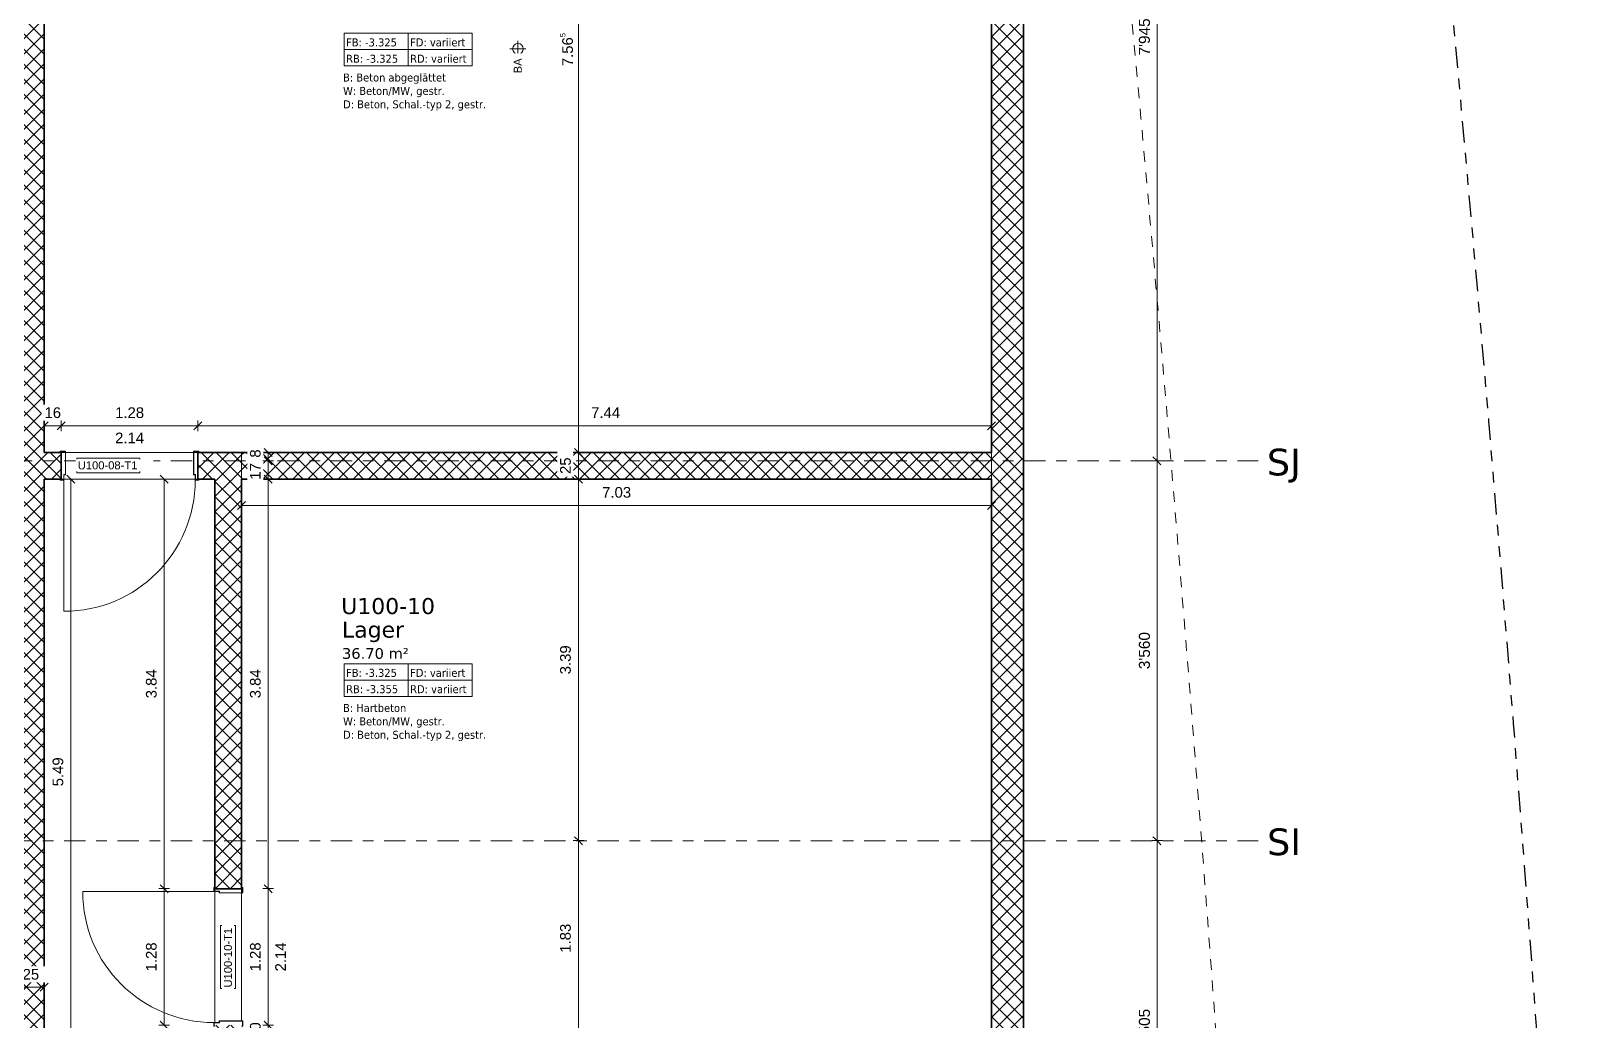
# Model space of a CAD drawing. Header units: metres. Extents: x -35.6 to 33, y -4 to 38.1.
# Drawn here: x 16.45 to 30.94, y 18.21 to 27.49 of the extents above; entities that cross this region are included whole.
import ezdxf

# ---------------------------------------------------------------- set-up
doc = ezdxf.new("R2010")
doc.units = ezdxf.units.M
for name, pattern in [('_Grundgrenze_', [0.45, 0.2, -0.05, 0.05, -0.05, 0.05, -0.05]), ('_Rasterlinie_', [0.375, 0.2, -0.05, 0.075, -0.05]), ('_Strichliert - Fein_', [0.15, 0.1, -0.05])]:
    doc.linetypes.add(name, pattern=pattern)
for name, color, linetype, lineweight in [('A-____-____-DIMS', 7, 'Continuous', 5), ('A-____-____-DIMS-50', 7, 'Continuous', 5), ('A-____-NOTE-TEXT', 7, 'Continuous', 9), ('A-AREA-____-IDEN', 7, 'Continuous', 5), ('A-DOOR-____-IDEN', 7, 'Continuous', 5), ('A-DOOR-____-OTLN', 7, 'Continuous', 9), ('A-DOOR-FRAM-MCUT', 7, 'Continuous', 9), ('A-DOOR-OPNG-OTLN', 7, 'Continuous', 9), ('A-FLOR-____-OTLN', 7, 'Continuous', 9), ('A-WALL-____-MCUT', 7, 'Continuous', 35), ('A-WALL-____-PATT', 7, 'Continuous', 35), ('S-GRID-____-OTLN', 7, 'Continuous', 5)]:
    doc.layers.add(name, color=color, linetype=linetype, lineweight=lineweight)
for name, color, linetype, lineweight, true_color in [('A-DETL-____-OTLN', 5, 'Continuous', 9, 0x0000ff), ('C-PROP-LINE-OTLN', 7, '_Grundgrenze_', 25, 0x800000), ('S-GRID-____-IDEN', 7, 'Continuous', 9, 0x5555aa)]:
    doc.layers.add(name, color=color, linetype=linetype, lineweight=lineweight, true_color=true_color)
doc.styles.add('Arial', font='arial.ttf', dxfattribs={"height": 0.1})
doc.styles.add('Arial_1', font='arial.ttf', dxfattribs={"height": 0.075})
doc.styles.add('Arial_B', font='arial.ttf', dxfattribs={"height": 0.103175})
doc.styles.add('Verdana_2', font='verdana.ttf', dxfattribs={"height": 0.1})
doc.styles.add('Verdana_3', font='verdana.ttf', dxfattribs={"width": 0.9, "height": 0.075})
doc.styles.add('Verdana_4', font='verdana.ttf', dxfattribs={"height": 0.15})
doc.styles.add('Verdana_B', font='verdana.ttf', dxfattribs={"height": 0.25})
doc.dimstyles.new('Arial_2_00mm_fein', dxfattribs={"dimscale": 0.3048, "dimtxt": 0.102026, "dimasz": 0.246063, "dimexe": 0.164042, "dimexo": 0.0625, "dimgap": 0.123031, "dimtad": 1, "dimdec": 1, "dimlfac": 100, "dimrnd": 0.5, "dimdsep": 46, "dimtxsty": 'Arial', "dimblk1": 'OBLIQUE', "dimblk2": 'OBLIQUE', "dimsah": 1, "dimcen": 0.09, "dimazin": 0, "dimtfac": 1, "dimtdec": 4, "dimtix": 1, "dimtmove": 0, "dimatfit": 3, "dimfxl": 0.164042, "dimfxlon": 1, "dimtvp": 1, "dimtfill": 1, "dimtolj": 1, "dimtzin": 0, "dimarcsym": 2})
doc.dimstyles.new('Arial_2_00mm_fein_1', dxfattribs={"dimscale": 0.3048, "dimtxt": 0.102026, "dimasz": 0.246063, "dimexe": 0.164042, "dimexo": 0.0625, "dimgap": 0.123031, "dimtad": 1, "dimdec": 1, "dimlfac": 100, "dimrnd": 0.5, "dimdsep": 46, "dimtxsty": 'Arial', "dimblk1": 'OBLIQUE', "dimblk2": 'OBLIQUE', "dimsah": 1, "dimcen": 0.09, "dimazin": 0, "dimtfac": 1, "dimtdec": 4, "dimtix": 1, "dimtmove": 2, "dimatfit": 3, "dimfxl": 0.164042, "dimfxlon": 1, "dimtvp": 1, "dimtfill": 1, "dimtolj": 1, "dimtzin": 0, "dimarcsym": 2})
doc.dimstyles.new('Arial_2_00mm_fein_2', dxfattribs={"dimscale": 0.3048, "dimtxt": 0.102026, "dimasz": 0.246063, "dimexe": 0.164042, "dimexo": 0.0625, "dimgap": 0.123031, "dimtad": 1, "dimrnd": 0.005, "dimzin": 0, "dimdsep": 46, "dimtxsty": 'Arial', "dimblk1": 'OBLIQUE', "dimblk2": 'OBLIQUE', "dimsah": 1, "dimcen": 0.09, "dimazin": 0, "dimtfac": 1, "dimtdec": 4, "dimtix": 1, "dimtmove": 0, "dimatfit": 3, "dimfxl": 0.164042, "dimfxlon": 1, "dimtvp": 1, "dimtfill": 1, "dimtolj": 1, "dimtzin": 0, "dimarcsym": 2})
doc.dimstyles.new('Arial_2_00mm_fein_3', dxfattribs={"dimscale": 0.3048, "dimtxt": 0.102026, "dimasz": 0.246063, "dimexe": 0.164042, "dimexo": 0.0625, "dimgap": 0.123031, "dimtad": 1, "dimrnd": 0.005, "dimzin": 0, "dimdsep": 46, "dimtxsty": 'Arial', "dimblk1": 'OBLIQUE', "dimblk2": 'OBLIQUE', "dimsah": 1, "dimcen": 0.09, "dimazin": 0, "dimtfac": 1, "dimtdec": 4, "dimtix": 1, "dimtmove": 2, "dimatfit": 3, "dimfxl": 0.164042, "dimfxlon": 1, "dimtvp": 1, "dimtfill": 1, "dimtolj": 1, "dimtzin": 0, "dimarcsym": 2})
doc.dimstyles.new('SUB_Rohbau', dxfattribs={"dimscale": 0.3048, "dimtxt": 0.102026, "dimasz": 0.246063, "dimexe": 0.164042, "dimexo": 0.0625, "dimgap": 0.123031, "dimtad": 1, "dimdec": 0, "dimlfac": 1000, "dimzin": 0, "dimdsep": 46, "dimtxsty": 'Arial_B', "dimblk1": 'OBLIQUE', "dimblk2": 'OBLIQUE', "dimsah": 1, "dimcen": 0.09, "dimazin": 0, "dimtfac": 1, "dimtdec": 4, "dimtix": 1, "dimtmove": 0, "dimatfit": 3, "dimfxl": 0.164042, "dimfxlon": 1, "dimtvp": 1, "dimtfill": 1, "dimtolj": 1, "dimtzin": 0, "dimarcsym": 2})
doc.dimstyles.new('SUB_Rohbau_fein', dxfattribs={"dimscale": 0.3048, "dimtxt": 0.102026, "dimasz": 0.246063, "dimexe": 0.164042, "dimexo": 0.0625, "dimgap": 0.123031, "dimtad": 1, "dimdec": 1, "dimlfac": 100, "dimrnd": 0.5, "dimdsep": 46, "dimtxsty": 'Arial', "dimblk1": 'OBLIQUE', "dimblk2": 'OBLIQUE', "dimsah": 1, "dimcen": 0.09, "dimazin": 0, "dimtfac": 1, "dimtdec": 4, "dimtix": 1, "dimtmove": 0, "dimatfit": 3, "dimfxl": 0.164042, "dimfxlon": 1, "dimtvp": 1, "dimtfill": 1, "dimtolj": 1, "dimtzin": 0, "dimarcsym": 2})
doc.dimstyles.new('SUB_Rohbau_fein_1', dxfattribs={"dimscale": 0.3048, "dimtxt": 0.102026, "dimasz": 0.246063, "dimexe": 0.164042, "dimexo": 0.0625, "dimgap": 0.123031, "dimtad": 1, "dimrnd": 0.005, "dimzin": 0, "dimdsep": 46, "dimtxsty": 'Arial', "dimblk1": 'OBLIQUE', "dimblk2": 'OBLIQUE', "dimsah": 1, "dimcen": 0.09, "dimazin": 0, "dimtfac": 1, "dimtdec": 4, "dimtix": 1, "dimtmove": 0, "dimatfit": 3, "dimfxl": 0.164042, "dimfxlon": 1, "dimtvp": 1, "dimtfill": 1, "dimtolj": 1, "dimtzin": 0, "dimarcsym": 2})
pattern_1 = [(45, (0, 0), (-0.07071068, 0.07071068), []), (135, (0, 0), (-0.07071068, -0.07071068), [])]

# ---------------------------------------------------------------- blocks, each defined once
blk = doc.blocks.new('TU DF 1 - Stahlzarge - stumpf einschlagend - ML - 1280 x 2140 - EI30-31636227--01_UG_OK_FFB_AF_ro')
at = {"layer": 'A-DOOR-FRAM-MCUT'}
for p, q in [((-0.615, 0.135), (-0.65, 0.135)), ((-0.65, 0.135), (-0.65, 0.125)), ((-0.65, 0.125), (-0.648, 0.125)), ((-0.648, 0.125), (-0.648, 0.133)), ((-0.648, 0.133), (-0.617, 0.133)), ((-0.617, 0.133), (-0.617, 0.083)), ((-0.617, 0.083), (-0.602, 0.083)), ((-0.615, 0.085), (-0.615, 0.135)), ((-0.6, 0.085), (-0.615, 0.085)), ((-0.602, 0.083), (-0.602, -0.133)), ((-0.6, -0.135), (-0.6, 0.085)), ((0.615, 0.085), (0.6, 0.085)), ((0.6, 0.085), (0.6, -0.135)), ((0.602, -0.133), (0.602, 0.083)), ((0.602, 0.083), (0.617, 0.083)), ((0.65, 0.135), (0.615, 0.135)), ((0.615, 0.135), (0.615, 0.085)), ((0.617, 0.083), (0.617, 0.133)), ((0.617, 0.133), (0.648, 0.133)), ((0.648, 0.133), (0.648, 0.125)), ((0.648, 0.125), (0.65, 0.125)), ((0.65, 0.125), (0.65, 0.135)), ((-0.648, -0.125), (-0.65, -0.125)), ((-0.65, -0.125), (-0.65, -0.135)), ((-0.65, -0.135), (-0.6, -0.135)), ((-0.648, -0.133), (-0.648, -0.125)), ((-0.602, -0.133), (-0.648, -0.133)), ((0.6, -0.135), (0.65, -0.135)), ((0.648, -0.133), (0.602, -0.133)), ((0.65, -0.125), (0.648, -0.125)), ((0.648, -0.125), (0.648, -0.133)), ((0.65, -0.135), (0.65, -0.125))]:
    blk.add_line(p, q, dxfattribs=at)
at = {"layer": 'A-DOOR-OPNG-OTLN'}
blk.add_line((0.615, 0.135), (0.615, 1.365), dxfattribs=at)
blk.add_arc((0.615, 0.135), 1.23, 90, 180, dxfattribs=at)
blk = doc.blocks.new('Family - ___-13919876--01_UG_OK_FFB_AF_ro')
at = {"layer": 'C-PROP-LINE-OTLN'}
blk.add_arc((-457.616, -17.422), 489.47, 3.50279, 6.16601, dxfattribs=at)
blk = doc.blocks.new('Beschriftung_Räume-SUB - OK_varriert-31033571--01_UG_OK_FFB_AF_ro')
at = {"layer": 'A-AREA-____-IDEN'}
for p, q in [((0, -0.01263), (0.024, -0.01263)), ((0, -0.01875), (0, -0.01263)), ((0.012, -0.01263), (0.012, -0.01875)), ((0.024, -0.01263), (0.024, -0.01875)), ((0, -0.01569), (0.024, -0.01569)), ((0.024, -0.01875), (0, -0.01875))]:
    blk.add_line(p, q, dxfattribs=at)
blk = doc.blocks.new('DIMBLOCK20--01_UG_OK_FFB_AF_ro')
at = {"layer": 'A-____-____-DIMS-50'}
for p, q in [((21.579, 19.897), (21.529, 19.897)), ((21.579, 19.897), (21.542, 19.934)), ((21.579, 18.067), (21.579, 19.897)), ((21.579, 19.897), (21.617, 19.859)), ((21.579, 19.897), (21.629, 19.897)), ((21.579, 18.067), (21.529, 18.067)), ((21.579, 18.067), (21.542, 18.104)), ((21.579, 18.067), (21.617, 18.029)), ((21.579, 18.067), (21.629, 18.067))]:
    blk.add_line(p, q, dxfattribs=at)
at = {"layer": 'A-____-____-DIMS-50', "color": 0, "insert": (21.407, 18.846), "char_height": 0.1, "width": 0.32565, "attachment_point": 1, "rotation": 90, "line_spacing_factor": 0.941778, "style": 'Arial', "bg_fill": 3, "box_fill_scale": 1.25, "bg_fill_color": 256, "bg_fill_true_color": 13158600, "bg_fill_transparency": 0}
blk.add_mtext('1.83', dxfattribs=at)
blk = doc.blocks.new('_Oblique')
at = {"color": 0, "linetype": 'ByBlock', "lineweight": -2}
blk.add_line((-0.5, -0.5), (0.5, 0.5), dxfattribs=at)
blk = doc.blocks.new('DIMBLOCK21--01_UG_OK_FFB_AF_ro')
at = {"layer": 'A-____-____-DIMS-50'}
for p, q in [((21.579, 23.287), (21.529, 23.287)), ((21.579, 23.287), (21.542, 23.324)), ((21.579, 19.897), (21.579, 23.287)), ((21.579, 23.287), (21.617, 23.249)), ((21.579, 23.287), (21.629, 23.287)), ((21.579, 19.897), (21.529, 19.897)), ((21.579, 19.897), (21.542, 19.934)), ((21.579, 19.897), (21.617, 19.859)), ((21.579, 19.897), (21.629, 19.897))]:
    blk.add_line(p, q, dxfattribs=at)
at = {"layer": 'A-____-____-DIMS-50', "color": 0, "insert": (21.407, 21.456), "char_height": 0.1, "width": 0.32565, "attachment_point": 1, "rotation": 90, "line_spacing_factor": 0.941778, "style": 'Arial', "bg_fill": 3, "box_fill_scale": 1.25, "bg_fill_color": 256, "bg_fill_true_color": 13158600, "bg_fill_transparency": 0}
blk.add_mtext('3.39', dxfattribs=at)
blk = doc.blocks.new('DIMBLOCK22--01_UG_OK_FFB_AF_ro')
at = {"layer": 'A-____-____-DIMS-50'}
for p, q in [((21.579, 23.537), (21.529, 23.537)), ((21.579, 23.537), (21.542, 23.574)), ((21.579, 23.287), (21.579, 23.537)), ((21.579, 23.537), (21.617, 23.499)), ((21.579, 23.537), (21.629, 23.537)), ((21.579, 23.287), (21.529, 23.287)), ((21.579, 23.287), (21.542, 23.324)), ((21.579, 23.287), (21.617, 23.249)), ((21.579, 23.287), (21.629, 23.287))]:
    blk.add_line(p, q, dxfattribs=at)
at = {"layer": 'A-____-____-DIMS-50', "color": 0, "insert": (21.407, 23.334), "char_height": 0.1, "width": 0.18609, "attachment_point": 1, "rotation": 90, "line_spacing_factor": 0.941778, "style": 'Arial', "bg_fill": 3, "box_fill_scale": 1.25, "bg_fill_color": 256, "bg_fill_true_color": 13158600, "bg_fill_transparency": 0}
blk.add_mtext('25', dxfattribs=at)
blk = doc.blocks.new('DIMBLOCK23--01_UG_OK_FFB_AF_ro')
at = {"layer": 'A-____-____-DIMS-50'}
for p, q in [((21.579, 31.102), (21.529, 31.102)), ((21.579, 31.102), (21.542, 31.139)), ((21.579, 23.537), (21.579, 31.102)), ((21.579, 31.102), (21.617, 31.064)), ((21.579, 31.102), (21.629, 31.102)), ((21.579, 23.537), (21.529, 23.537)), ((21.579, 23.537), (21.542, 23.574)), ((21.579, 23.537), (21.617, 23.499)), ((21.579, 23.537), (21.629, 23.537))]:
    blk.add_line(p, q, dxfattribs=at)
at = {"layer": 'A-____-____-DIMS-50', "color": 0, "insert": (21.407, 27.157), "char_height": 0.1, "width": 0.38809, "attachment_point": 1, "rotation": 90, "line_spacing_factor": 0.941778, "style": 'Arial', "bg_fill": 3, "box_fill_scale": 1.25, "bg_fill_color": 256, "bg_fill_true_color": 13158600, "bg_fill_transparency": 0}
blk.add_mtext('7.56\\A2\\H0.5x;\\S5^  ;\\H2x;', dxfattribs=at)
blk = doc.blocks.new('DIMBLOCK32--01_UG_OK_FFB_AF_ro')
at = {"layer": 'A-____-____-DIMS-50'}
for p, q in [((27.002, 19.897), (26.952, 19.897)), ((27.002, 19.897), (26.964, 19.934)), ((27.002, 16.392), (27.002, 19.897)), ((27.002, 19.897), (27.039, 19.859)), ((27.002, 19.897), (27.052, 19.897)), ((27.002, 16.392), (26.952, 16.392)), ((27.002, 16.392), (26.964, 16.429)), ((27.002, 16.392), (27.039, 16.354)), ((27.002, 16.392), (27.052, 16.392))]:
    blk.add_line(p, q, dxfattribs=at)
at = {"layer": 'A-____-____-DIMS-50', "color": 0, "insert": (26.832, 17.972), "char_height": 0.1032, "width": 0.41393, "attachment_point": 1, "rotation": 90, "line_spacing_factor": 0.941778, "style": 'Arial_B', "bg_fill": 3, "box_fill_scale": 1.25, "bg_fill_color": 256, "bg_fill_true_color": 13158600, "bg_fill_transparency": 0}
blk.add_mtext("3'505", dxfattribs=at)
blk = doc.blocks.new('DIMBLOCK33--01_UG_OK_FFB_AF_ro')
at = {"layer": 'A-____-____-DIMS-50'}
for p, q in [((27.002, 23.457), (26.964, 23.494)), ((27.002, 23.457), (26.952, 23.457)), ((27.002, 19.897), (27.002, 23.457)), ((27.002, 23.457), (27.039, 23.419)), ((27.002, 23.457), (27.052, 23.457)), ((27.002, 19.897), (26.952, 19.897)), ((27.002, 19.897), (26.964, 19.934)), ((27.002, 19.897), (27.039, 19.859)), ((27.002, 19.897), (27.052, 19.897))]:
    blk.add_line(p, q, dxfattribs=at)
at = {"layer": 'A-____-____-DIMS-50', "color": 0, "insert": (26.832, 21.504), "char_height": 0.1032, "width": 0.41393, "attachment_point": 1, "rotation": 90, "line_spacing_factor": 0.941778, "style": 'Arial_B', "bg_fill": 3, "box_fill_scale": 1.25, "bg_fill_color": 256, "bg_fill_true_color": 13158600, "bg_fill_transparency": 0}
blk.add_mtext("3'560", dxfattribs=at)
blk = doc.blocks.new('DIMBLOCK34--01_UG_OK_FFB_AF_ro')
at = {"layer": 'A-____-____-DIMS-50'}
for p, q in [((27.002, 31.402), (26.952, 31.402)), ((27.002, 31.402), (26.964, 31.439)), ((27.002, 23.457), (27.002, 31.402)), ((27.002, 31.402), (27.039, 31.364)), ((27.002, 31.402), (27.052, 31.402)), ((27.002, 23.457), (26.964, 23.494)), ((27.002, 23.457), (26.952, 23.457)), ((27.002, 23.457), (27.039, 23.419)), ((27.002, 23.457), (27.052, 23.457))]:
    blk.add_line(p, q, dxfattribs=at)
at = {"layer": 'A-____-____-DIMS-50', "color": 0, "insert": (26.832, 27.257), "char_height": 0.1032, "width": 0.41393, "attachment_point": 1, "rotation": 90, "line_spacing_factor": 0.941778, "style": 'Arial_B', "bg_fill": 3, "box_fill_scale": 1.25, "bg_fill_color": 256, "bg_fill_true_color": 13158600, "bg_fill_transparency": 0}
blk.add_mtext("7'945", dxfattribs=at)
blk = doc.blocks.new('DIMBLOCK227--01_UG_OK_FFB_AF_ro')
at = {"layer": 'A-____-____-DIMS-50'}
for p, q in [((16.322, 18.522), (16.322, 18.572)), ((16.322, 18.522), (16.359, 18.56)), ((16.572, 18.522), (16.572, 18.572)), ((16.572, 18.522), (16.609, 18.56)), ((16.322, 18.522), (16.284, 18.485)), ((16.322, 18.522), (16.572, 18.522)), ((16.322, 18.522), (16.322, 18.472)), ((16.572, 18.522), (16.534, 18.485)), ((16.572, 18.522), (16.572, 18.472))]:
    blk.add_line(p, q, dxfattribs=at)
at = {"layer": 'A-____-____-DIMS-50', "color": 0, "insert": (16.369, 18.694), "char_height": 0.1, "width": 0.18609, "attachment_point": 1, "line_spacing_factor": 0.941778, "style": 'Arial', "bg_fill": 3, "box_fill_scale": 1.25, "bg_fill_color": 256, "bg_fill_true_color": 13158600, "bg_fill_transparency": 0}
blk.add_mtext('25', dxfattribs=at)
blk = doc.blocks.new('DIMBLOCK303--01_UG_OK_FFB_AF_ro')
at = {"layer": 'A-____-____-DIMS-50'}
for p, q in [((16.572, 23.787), (16.534, 23.749)), ((16.572, 23.787), (16.572, 23.837)), ((16.572, 23.787), (16.609, 23.824)), ((16.572, 23.787), (16.732, 23.787)), ((16.572, 23.787), (16.572, 23.737)), ((16.732, 23.787), (16.694, 23.749)), ((16.732, 23.787), (16.732, 23.837)), ((16.732, 23.787), (16.769, 23.824)), ((16.732, 23.787), (16.732, 23.737))]:
    blk.add_line(p, q, dxfattribs=at)
at = {"layer": 'A-____-____-DIMS-50', "color": 0, "insert": (16.574, 23.959), "char_height": 0.1, "width": 0.18609, "attachment_point": 1, "line_spacing_factor": 0.941778, "style": 'Arial', "bg_fill": 3, "box_fill_scale": 1.25, "bg_fill_color": 256, "bg_fill_true_color": 13158600, "bg_fill_transparency": 0}
blk.add_mtext('16', dxfattribs=at)
blk = doc.blocks.new('DIMBLOCK304--01_UG_OK_FFB_AF_ro')
at = {"layer": 'A-____-____-DIMS-50'}
for p, q in [((16.732, 23.787), (16.694, 23.749)), ((16.732, 23.787), (16.732, 23.837)), ((16.732, 23.787), (16.769, 23.824)), ((16.732, 23.787), (18.012, 23.787)), ((16.732, 23.787), (16.732, 23.737)), ((18.012, 23.787), (17.974, 23.749)), ((18.012, 23.787), (18.012, 23.837)), ((18.012, 23.787), (18.049, 23.824)), ((18.012, 23.787), (18.012, 23.737))]:
    blk.add_line(p, q, dxfattribs=at)
at = {"layer": 'A-____-____-DIMS-50', "color": 0, "char_height": 0.1, "width": 0.32565, "attachment_point": 1, "line_spacing_factor": 0.941778, "style": 'Arial', "bg_fill": 3, "box_fill_scale": 1.25, "bg_fill_color": 256, "bg_fill_true_color": 13158600, "bg_fill_transparency": 0}
for s, insert in [('1.28', (17.236, 23.959)), ('2.14', (17.236, 23.722))]:
    blk.add_mtext(s, dxfattribs=dict(at, insert=insert))
blk = doc.blocks.new('DIMBLOCK305--01_UG_OK_FFB_AF_ro')
at = {"layer": 'A-____-____-DIMS-50'}
for p, q in [((18.012, 23.787), (17.974, 23.749)), ((18.012, 23.787), (18.012, 23.837)), ((18.012, 23.787), (18.049, 23.824)), ((18.012, 23.787), (25.452, 23.787)), ((18.012, 23.787), (18.012, 23.737)), ((25.452, 23.787), (25.414, 23.749)), ((25.452, 23.787), (25.452, 23.837)), ((25.452, 23.787), (25.489, 23.824)), ((25.452, 23.787), (25.452, 23.737))]:
    blk.add_line(p, q, dxfattribs=at)
at = {"layer": 'A-____-____-DIMS-50', "color": 0, "insert": (21.698, 23.959), "char_height": 0.1, "width": 0.32565, "attachment_point": 1, "line_spacing_factor": 0.941778, "style": 'Arial', "bg_fill": 3, "box_fill_scale": 1.25, "bg_fill_color": 256, "bg_fill_true_color": 13158600, "bg_fill_transparency": 0}
blk.add_mtext('7.44', dxfattribs=at)
blk = doc.blocks.new('DIMBLOCK322--01_UG_OK_FFB_AF_ro')
at = {"layer": 'A-____-____-DIMS-50'}
for p, q in [((18.672, 18.167), (18.622, 18.167)), ((18.672, 18.167), (18.634, 18.204)), ((18.672, 18.067), (18.672, 18.167)), ((18.672, 18.167), (18.709, 18.129)), ((18.672, 18.167), (18.722, 18.167)), ((18.672, 18.067), (18.622, 18.067)), ((18.672, 18.067), (18.634, 18.104)), ((18.672, 18.067), (18.709, 18.029)), ((18.672, 18.067), (18.722, 18.067))]:
    blk.add_line(p, q, dxfattribs=at)
at = {"layer": 'A-____-____-DIMS-50', "color": 0, "insert": (18.5, 18.039), "char_height": 0.1, "width": 0.18609, "attachment_point": 1, "rotation": 90, "line_spacing_factor": 0.941778, "style": 'Arial', "bg_fill": 3, "box_fill_scale": 1.25, "bg_fill_color": 256, "bg_fill_true_color": 13158600, "bg_fill_transparency": 0}
blk.add_mtext('10', dxfattribs=at)
blk = doc.blocks.new('DIMBLOCK323--01_UG_OK_FFB_AF_ro')
at = {"layer": 'A-____-____-DIMS-50'}
for p, q in [((18.672, 19.447), (18.622, 19.447)), ((18.672, 19.447), (18.634, 19.484)), ((18.672, 18.167), (18.672, 19.447)), ((18.672, 19.447), (18.709, 19.409)), ((18.672, 19.447), (18.722, 19.447)), ((18.672, 18.167), (18.622, 18.167)), ((18.672, 18.167), (18.634, 18.204)), ((18.672, 18.167), (18.709, 18.129)), ((18.672, 18.167), (18.722, 18.167))]:
    blk.add_line(p, q, dxfattribs=at)
at = {"layer": 'A-____-____-DIMS-50', "color": 0, "char_height": 0.1, "width": 0.32565, "attachment_point": 1, "rotation": 90, "line_spacing_factor": 0.941778, "style": 'Arial', "bg_fill": 3, "box_fill_scale": 1.25, "bg_fill_color": 256, "bg_fill_true_color": 13158600, "bg_fill_transparency": 0}
for s, insert in [('1.28', (18.5, 18.671)), ('2.14', (18.737, 18.671))]:
    blk.add_mtext(s, dxfattribs=dict(at, insert=insert))
blk = doc.blocks.new('DIMBLOCK324--01_UG_OK_FFB_AF_ro')
at = {"layer": 'A-____-____-DIMS-50'}
for p, q in [((18.672, 23.287), (18.622, 23.287)), ((18.672, 23.287), (18.634, 23.324)), ((18.672, 19.447), (18.672, 23.287)), ((18.672, 23.287), (18.709, 23.249)), ((18.672, 23.287), (18.722, 23.287)), ((18.672, 19.447), (18.622, 19.447)), ((18.672, 19.447), (18.634, 19.484)), ((18.672, 19.447), (18.709, 19.409)), ((18.672, 19.447), (18.722, 19.447))]:
    blk.add_line(p, q, dxfattribs=at)
at = {"layer": 'A-____-____-DIMS-50', "color": 0, "insert": (18.5, 21.231), "char_height": 0.1, "width": 0.32565, "attachment_point": 1, "rotation": 90, "line_spacing_factor": 0.941778, "style": 'Arial', "bg_fill": 3, "box_fill_scale": 1.25, "bg_fill_color": 256, "bg_fill_true_color": 13158600, "bg_fill_transparency": 0}
blk.add_mtext('3.84', dxfattribs=at)
blk = doc.blocks.new('DIMBLOCK325--01_UG_OK_FFB_AF_ro')
at = {"layer": 'A-____-____-DIMS-50'}
for p, q in [((18.672, 23.457), (18.634, 23.494)), ((18.672, 23.457), (18.622, 23.457)), ((18.672, 23.287), (18.672, 23.457)), ((18.672, 23.457), (18.709, 23.419)), ((18.672, 23.457), (18.722, 23.457)), ((18.672, 23.287), (18.622, 23.287)), ((18.672, 23.287), (18.634, 23.324)), ((18.672, 23.287), (18.709, 23.249)), ((18.672, 23.287), (18.722, 23.287))]:
    blk.add_line(p, q, dxfattribs=at)
at = {"layer": 'A-____-____-DIMS-50', "color": 0, "insert": (18.5, 23.281), "char_height": 0.1, "width": 0.18609, "attachment_point": 1, "rotation": 90, "line_spacing_factor": 0.941778, "style": 'Arial', "bg_fill": 3, "box_fill_scale": 1.25, "bg_fill_color": 256, "bg_fill_true_color": 13158600, "bg_fill_transparency": 0}
blk.add_mtext('17', dxfattribs=at)
blk = doc.blocks.new('DIMBLOCK326--01_UG_OK_FFB_AF_ro')
at = {"layer": 'A-____-____-DIMS-50'}
for p, q in [((18.672, 23.537), (18.622, 23.537)), ((18.672, 23.537), (18.634, 23.574)), ((18.672, 23.457), (18.634, 23.494)), ((18.672, 23.457), (18.672, 23.537)), ((18.672, 23.537), (18.709, 23.499)), ((18.672, 23.537), (18.722, 23.537)), ((18.672, 23.457), (18.622, 23.457)), ((18.672, 23.457), (18.709, 23.419)), ((18.672, 23.457), (18.722, 23.457))]:
    blk.add_line(p, q, dxfattribs=at)
at = {"layer": 'A-____-____-DIMS-50', "color": 0, "insert": (18.5, 23.487), "char_height": 0.1, "width": 0.09304, "attachment_point": 1, "rotation": 90, "line_spacing_factor": 0.941778, "style": 'Arial', "bg_fill": 3, "box_fill_scale": 1.25, "bg_fill_color": 256, "bg_fill_true_color": 13158600, "bg_fill_transparency": 0}
blk.add_mtext('8', dxfattribs=at)
blk = doc.blocks.new('DIMBLOCK330--01_UG_OK_FFB_AF_ro')
at = {"layer": 'A-____-____-DIMS-50'}
for p, q in [((18.422, 23.04), (18.422, 23.09)), ((18.422, 23.04), (18.459, 23.077)), ((25.452, 23.04), (25.452, 23.09)), ((25.452, 23.04), (25.489, 23.077)), ((18.422, 23.04), (18.384, 23.002)), ((18.422, 23.04), (25.452, 23.04)), ((18.422, 23.04), (18.422, 22.99)), ((25.452, 23.04), (25.414, 23.002)), ((25.452, 23.04), (25.452, 22.99))]:
    blk.add_line(p, q, dxfattribs=at)
at = {"layer": 'A-____-____-DIMS-50', "color": 0, "insert": (21.801, 23.212), "char_height": 0.1, "width": 0.32565, "attachment_point": 1, "line_spacing_factor": 0.941778, "style": 'Arial', "bg_fill": 3, "box_fill_scale": 1.25, "bg_fill_color": 256, "bg_fill_true_color": 13158600, "bg_fill_transparency": 0}
blk.add_mtext('7.03', dxfattribs=at)
blk = doc.blocks.new('DIMBLOCK338--01_UG_OK_FFB_AF_ro')
at = {"layer": 'A-____-____-DIMS-50'}
for p, q in [((17.697, 19.447), (17.647, 19.447)), ((17.697, 19.447), (17.659, 19.484)), ((17.697, 18.167), (17.697, 19.447)), ((17.697, 19.447), (17.734, 19.409)), ((17.697, 19.447), (17.747, 19.447)), ((17.697, 18.167), (17.647, 18.167)), ((17.697, 18.167), (17.659, 18.204)), ((17.697, 18.167), (17.734, 18.129)), ((17.697, 18.167), (17.747, 18.167))]:
    blk.add_line(p, q, dxfattribs=at)
at = {"layer": 'A-____-____-DIMS-50', "color": 0, "insert": (17.525, 18.671), "char_height": 0.1, "width": 0.32565, "attachment_point": 1, "rotation": 90, "line_spacing_factor": 0.941778, "style": 'Arial', "bg_fill": 3, "box_fill_scale": 1.25, "bg_fill_color": 256, "bg_fill_true_color": 13158600, "bg_fill_transparency": 0}
blk.add_mtext('1.28', dxfattribs=at)
blk = doc.blocks.new('DIMBLOCK339--01_UG_OK_FFB_AF_ro')
at = {"layer": 'A-____-____-DIMS-50'}
for p, q in [((17.697, 23.287), (17.647, 23.287)), ((17.697, 23.287), (17.659, 23.324)), ((17.697, 19.447), (17.697, 23.287)), ((17.697, 23.287), (17.734, 23.249)), ((17.697, 23.287), (17.747, 23.287)), ((17.697, 19.447), (17.647, 19.447)), ((17.697, 19.447), (17.659, 19.484)), ((17.697, 19.447), (17.734, 19.409)), ((17.697, 19.447), (17.747, 19.447))]:
    blk.add_line(p, q, dxfattribs=at)
at = {"layer": 'A-____-____-DIMS-50', "color": 0, "insert": (17.525, 21.231), "char_height": 0.1, "width": 0.32565, "attachment_point": 1, "rotation": 90, "line_spacing_factor": 0.941778, "style": 'Arial', "bg_fill": 3, "box_fill_scale": 1.25, "bg_fill_color": 256, "bg_fill_true_color": 13158600, "bg_fill_transparency": 0}
blk.add_mtext('3.84', dxfattribs=at)
blk = doc.blocks.new('DIMBLOCK346--01_UG_OK_FFB_AF_ro')
at = {"layer": 'A-____-____-DIMS-50'}
for p, q in [((16.822, 23.287), (16.772, 23.287)), ((16.822, 23.287), (16.784, 23.324)), ((16.822, 17.797), (16.822, 23.287)), ((16.822, 23.287), (16.859, 23.249)), ((16.822, 23.287), (16.872, 23.287)), ((16.822, 17.797), (16.784, 17.834)), ((16.822, 17.797), (16.772, 17.797)), ((16.822, 17.797), (16.859, 17.759)), ((16.822, 17.797), (16.872, 17.797))]:
    blk.add_line(p, q, dxfattribs=at)
at = {"layer": 'A-____-____-DIMS-50', "color": 0, "insert": (16.65, 20.406), "char_height": 0.1, "width": 0.32565, "attachment_point": 1, "rotation": 90, "line_spacing_factor": 0.941778, "style": 'Arial', "bg_fill": 3, "box_fill_scale": 1.25, "bg_fill_color": 256, "bg_fill_true_color": 13158600, "bg_fill_transparency": 0}
blk.add_mtext('5.49', dxfattribs=at)

msp = doc.modelspace()

# ---------------------------------------------------------------- hatches: boundary and pattern name
at = {"layer": 'A-WALL-____-PATT', "lineweight": 9}
h = msp.add_hatch(dxfattribs=at)
h.set_pattern_fill('FP_1', color=256, style=0, pattern_type=2)
h.set_pattern_definition(pattern_1)
h.paths.add_polyline_path([(16.572, 23.1608), (16.572, 31.1016), (16.322, 31.1016), (16.322, 23.1608)])
h = msp.add_hatch(dxfattribs=at)
h.set_pattern_fill('FP_1', color=256, style=0, pattern_type=2)
h.set_pattern_definition(pattern_1)
h.paths.add_polyline_path([(25.752, 1.2166), (25.752, 31.1016), (25.452, 31.1016), (25.452, 1.2166)])
h = msp.add_hatch(dxfattribs=at)
h.set_pattern_fill('FP_1', color=256, style=0, pattern_type=2)
h.set_pattern_definition(pattern_1)
h.paths.add_polyline_path([(18.2819, 23.2866), (18.422, 23.2866), (18.422, 23.5366), (18.012, 23.5366), (18.012, 23.2866), (18.172, 23.2866)])
h.paths.add_polyline_path([(16.572, 23.2866), (16.732, 23.2866), (16.732, 23.5366), (16.572, 23.5366)])
h = msp.add_hatch(dxfattribs=at)
h.set_pattern_fill('FP_1', color=256, style=0, pattern_type=2)
h.set_pattern_definition(pattern_1)
h.paths.add_polyline_path([(18.422, 23.2866), (25.452, 23.2866), (25.452, 23.5366), (18.422, 23.5366)])
h = msp.add_hatch(dxfattribs=at)
h.set_pattern_fill('FP_1', color=256, style=0, pattern_type=2)
h.set_pattern_definition(pattern_1)
h.paths.add_polyline_path([(18.2388, 11.2166), (18.422, 11.2166), (18.422, 16.4366), (18.172, 16.4366), (18.172, 11.2166)])
h.paths.add_polyline_path([(18.2819, 17.7166), (18.422, 17.7166), (18.422, 18.1666), (18.172, 18.1666), (18.172, 17.7166)])
h.paths.add_polyline_path([(18.2819, 19.4466), (18.422, 19.4466), (18.422, 23.2866), (18.172, 23.2866), (18.172, 19.4466)])
h = msp.add_hatch(dxfattribs=at)
h.set_pattern_fill('FP_1', color=256, style=0, pattern_type=2)
h.set_pattern_definition(pattern_1)
h.paths.add_polyline_path([(16.572, 19.7466), (16.572, 23.1608), (16.322, 23.1608), (16.322, 19.7466)])
h = msp.add_hatch(dxfattribs=at)
h.set_pattern_fill('FP_1', color=256, style=0, pattern_type=2)
h.set_pattern_definition(pattern_1)
h.paths.add_polyline_path([(16.4346, 7.0516), (16.572, 7.0516), (16.572, 10.8141), (16.322, 10.8141), (16.322, 7.0516)])
h.paths.add_polyline_path([(16.322, 11.8641), (16.572, 11.8641), (16.572, 16.7466), (16.322, 16.7466), (16.322, 11.9141)])
h.paths.add_polyline_path([(16.572, 17.7966), (16.572, 19.7466), (16.322, 19.7466), (16.322, 17.7966)])

# ---------------------------------------------------------------- linework, layer by layer
at = {"layer": 'A-____-NOTE-TEXT', "lineweight": 5}
for p, q in [((21.012, 27.3941), (21.012, 27.2441)), ((20.937, 27.3191), (21.087, 27.3191))]:
    msp.add_line(p, q, dxfattribs=at)
msp.add_circle((21.012, 27.3191), 0.05, dxfattribs=at)
at = {"layer": 'A-DETL-____-OTLN', "color": 133, "linetype": '_Strichliert - Fein_', "true_color": 0x4cc3d9}
msp.add_arc((-457.616, -17.4222), 486.4697, 3.502846, 5.765304, dxfattribs=at)
at = {"layer": 'A-DOOR-____-IDEN', "flags": 128}
for points in [[(16.8759, 23.4834), (17.4679, 23.4834), (17.4679, 23.3444), (16.8759, 23.3444)], [(18.2252, 18.5105), (18.2252, 19.1025), (18.3642, 19.1025), (18.3642, 18.5105)]]:
    msp.add_lwpolyline(points, close=True, dxfattribs=at)
at = {"layer": 'A-FLOR-____-OTLN'}
for p, q in [((16.732, 23.5366), (16.77, 23.5366)), ((16.7719, 23.5366), (17.9721, 23.5366)), ((17.974, 23.5366), (18.012, 23.5366)), ((16.755, 23.2866), (16.732, 23.2866)), ((17.987, 23.2866), (16.757, 23.2866)), ((18.012, 23.2866), (17.989, 23.2866)), ((18.172, 19.4236), (18.172, 19.4466)), ((18.172, 18.1916), (18.172, 19.4216)), ((18.422, 19.4466), (18.422, 19.4086)), ((18.422, 19.4066), (18.422, 18.2065))]:
    msp.add_line(p, q, dxfattribs=at)
at = {"layer": 'A-WALL-____-MCUT'}
for p, q in [((25.752, -2.3534), (25.752, 31.4016)), ((16.572, 23.5366), (16.572, 31.1016)), ((25.452, 31.1016), (25.452, 23.5366)), ((16.732, 23.5366), (16.572, 23.5366)), ((16.732, 23.2866), (16.732, 23.5366)), ((18.012, 23.5366), (18.012, 23.2866)), ((25.452, 23.5366), (18.012, 23.5366)), ((16.572, 23.2866), (16.732, 23.2866)), ((16.572, 17.7966), (16.572, 23.2866)), ((18.012, 23.2866), (18.172, 23.2866)), ((18.172, 23.2866), (18.172, 19.4466)), ((18.422, 23.2866), (25.452, 23.2866)), ((18.422, 19.4466), (18.422, 23.2866)), ((25.452, 23.2866), (25.452, 18.0666)), ((18.172, 19.4466), (18.422, 19.4466))]:
    msp.add_line(p, q, dxfattribs=at)
at = {"layer": 'A-WALL-____-MCUT', "lineweight": 9}
for p, q in [((18.422, 23.2866), (18.422, 23.5366)), ((25.452, 23.2866), (25.452, 23.5366))]:
    msp.add_line(p, q, dxfattribs=at)
at = {"layer": 'S-GRID-____-OTLN', "color": 8, "linetype": '_Rasterlinie_', "true_color": 0x808080}
for p, q in [((-33.7426, 23.4566), (27.9515, 23.4566)), ((-33.7426, 19.8966), (27.9515, 19.8966))]:
    msp.add_line(p, q, dxfattribs=at)

# ---------------------------------------------------------------- block references
at = {"layer": 'A-AREA-____-IDEN', "xscale": 49.99999999999998, "yscale": 49.99999999999998, "zscale": 49.99999999999998}
for p in [(19.3821, 28.0969), (19.3821, 22.1869)]:
    msp.add_blockref('Beschriftung_Räume-SUB - OK_varriert-31033571--01_UG_OK_FFB_AF_ro', p, dxfattribs=at)
at = {"layer": 'A-DOOR-____-OTLN'}
for p, rotation in [((17.372, 23.4116), 180), ((18.297, 18.8066), 89.99999999999991)]:
    msp.add_blockref('TU DF 1 - Stahlzarge - stumpf einschlagend - ML - 1280 x 2140 - EI30-31636227--01_UG_OK_FFB_AF_ro', p, dxfattribs=dict(at, rotation=rotation))
at = {"layer": 'C-PROP-LINE-OTLN'}
msp.add_blockref('Family - ___-13919876--01_UG_OK_FFB_AF_ro', (0, 0), dxfattribs=at)

# ---------------------------------------------------------------- texts
at = {"layer": 'A-AREA-____-IDEN', "attachment_point": 1}
for s, insert, char_height, width, style in [('FB: -3.325', (19.4016, 27.4175), 0.075, 0.624114, 'Verdana_3'), ('FD: variiert', (20.0016, 27.4175), 0.075, 0.667405, 'Verdana_3'), ('RB: -3.325', (19.4016, 27.2644), 0.075, 0.638544, 'Verdana_3'), ('RD: variiert', (20.0016, 27.2644), 0.075, 0.681835, 'Verdana_3'), ('W: Beton/MW, gestr.', (19.3728, 26.9625), 0.075, 1.237405, 'Verdana_3'), ('B: Beton abgeglättet', (19.3728, 27.0882), 0.075, 1.212151, 'Verdana_3'), ('D: Beton, Schal.-typ 2, gestr.', (19.3728, 26.8368), 0.075, 1.73886, 'Verdana_3'), ('U100-10', (19.3553, 22.1712), 0.15, 1.074261, 'Verdana_4'), ('Lager', (19.3624, 21.95), 0.15, 0.685443, 'Verdana_4'), ('36.70 m²', (19.3629, 21.7015), 0.1, 0.817721, 'Verdana_2'), ('FB: -3.325', (19.4016, 21.5075), 0.075, 0.624114, 'Verdana_3'), ('FD: variiert', (20.0016, 21.5075), 0.075, 0.667405, 'Verdana_3'), ('RB: -3.355', (19.4016, 21.3544), 0.075, 0.638544, 'Verdana_3'), ('RD: variiert', (20.0016, 21.3544), 0.075, 0.681835, 'Verdana_3'), ('B: Hartbeton', (19.3728, 21.1782), 0.075, 0.753987, 'Verdana_3'), ('W: Beton/MW, gestr.', (19.3728, 21.0525), 0.075, 1.237405, 'Verdana_3'), ('D: Beton, Schal.-typ 2, gestr.', (19.3728, 20.9268), 0.075, 1.73886, 'Verdana_3')]:
    msp.add_mtext(s, dxfattribs=dict(at, insert=insert, char_height=char_height, width=width, style=style))
at = {"layer": 'S-GRID-____-IDEN', "color": 8, "lineweight": 5, "true_color": 0x808080, "char_height": 0.25, "attachment_point": 1, "style": 'Verdana_B'}
for s, insert, width in [('SJ', (28.0315, 23.5711), 0.529114), ('SI', (28.0333, 20.0111), 0.525105)]:
    msp.add_mtext(s, dxfattribs=dict(at, insert=insert, width=width))

# ---------------------------------------------------------------- next in the draw order: texts
at = {"layer": 'A-____-NOTE-TEXT', "lineweight": 5, "insert": (20.9723, 27.0903), "char_height": 0.075, "width": 0.168354, "attachment_point": 1, "rotation": 90, "style": 'Arial_1', "bg_fill": 3, "box_fill_scale": 1.25, "bg_fill_color": 256, "bg_fill_true_color": 13158600, "bg_fill_transparency": 0}
msp.add_mtext('BA', dxfattribs=at)
at = {"layer": 'A-DOOR-____-IDEN', "insert": (16.8859, 23.4525), "char_height": 0.075, "width": 0.689451, "attachment_point": 1, "style": 'Arial_1', "bg_fill": 3, "box_fill_scale": 1.25, "bg_fill_color": 256, "bg_fill_true_color": 13158600, "bg_fill_transparency": 0}
msp.add_mtext('U100-08-T1', dxfattribs=at)
at = {"layer": 'A-DOOR-____-IDEN', "insert": (18.2561, 18.5205), "char_height": 0.075, "width": 0.689451, "attachment_point": 1, "rotation": 90, "style": 'Arial_1', "bg_fill": 3, "box_fill_scale": 1.25, "bg_fill_color": 256, "bg_fill_true_color": 13158600, "bg_fill_transparency": 0}
msp.add_mtext('U100-10-T1', dxfattribs=at)

# ---------------------------------------------------------------- next in the draw order: dimensions: what is measured, and where the dimension line sits
at = {"layer": 'A-____-____-DIMS'}
for base, p1, p2, dimstyle, override, picture, middle in [((16.732, 23.7866), (16.572, 23.8366), (16.732, 23.7366), 'Arial_2_00mm_fein', {"dimpost": '<>', "dimfxl": 0.18868}, 'DIMBLOCK303--01_UG_OK_FFB_AF_ro', (16.652, 23.8751)), ((16.572, 18.5221), (16.322, 18.5721), (16.572, 18.5721), 'SUB_Rohbau_fein', {"dimpost": '<>', "dimfxl": 0.25}, 'DIMBLOCK227--01_UG_OK_FFB_AF_ro', (16.447, 18.6107))]:
    dim = msp.add_linear_dim(base=base, p1=p1, p2=p2, dimstyle=dimstyle, override=override, dxfattribs=at)
    dim.commit()
    dim.dimension.update_dxf_attribs({"geometry": picture, "text_midpoint": middle})
for base, p1, p2, dimstyle, override, picture, middle in [((21.5792, 19.8966), (21.5292, 18.0666), (21.5292, 19.8966), 'SUB_Rohbau_fein_1', {"dimpost": '<>', "dimfxl": 1.830004}, 'DIMBLOCK20--01_UG_OK_FFB_AF_ro', (21.4906, 18.9816)), ((27.002, 19.8966), (26.952, 16.3916), (26.952, 19.8966), 'SUB_Rohbau', {"dimpost": '<>', "dimfxl": 3.505}, 'DIMBLOCK32--01_UG_OK_FFB_AF_ro', (26.9118, 18.1441)), ((17.697, 19.4466), (17.647, 18.1666), (17.647, 19.4466), 'SUB_Rohbau_fein_1', {"dimpost": '<>', "dimfxl": 1.28}, 'DIMBLOCK338--01_UG_OK_FFB_AF_ro', (17.6084, 18.8066)), ((18.672, 18.1666), (18.622, 18.0666), (18.622, 18.1666), 'Arial_2_00mm_fein', {"dimpost": '<>', "dimfxl": 0.1}, 'DIMBLOCK322--01_UG_OK_FFB_AF_ro', (18.5834, 18.1166))]:
    dim = msp.add_linear_dim(base=base, p1=p1, p2=p2, angle=90, dimstyle=dimstyle, override=override, dxfattribs=at)
    dim.commit()
    dim.dimension.update_dxf_attribs({"geometry": picture, "text_midpoint": middle})

# ---------------------------------------------------------------- next in the draw order: dimensions: what is measured, and where the dimension line sits
dim = msp.add_linear_dim(base=(18.012, 23.7866), p1=(16.732, 23.7366), p2=(18.012, 23.7366), text='<>\\X2.14', dimstyle='Arial_2_00mm_fein_2', override={"dimpost": '<>', "dimfxl": 1.28}, dxfattribs=at)
dim.commit()
dim.dimension.update_dxf_attribs({"geometry": 'DIMBLOCK304--01_UG_OK_FFB_AF_ro', "text_midpoint": (17.372, 23.7866)})
for base, p1, p2, dimstyle, override, picture, middle in [((27.002, 23.4566), (26.952, 19.8966), (26.952, 23.4566), 'SUB_Rohbau', {"dimpost": '<>', "dimfxl": 3.56}, 'DIMBLOCK33--01_UG_OK_FFB_AF_ro', (26.9118, 21.6766)), ((16.822, 23.2866), (16.772, 17.7966), (16.772, 23.2866), 'SUB_Rohbau_fein_1', {"dimpost": '<>', "dimfxl": 5.49}, 'DIMBLOCK346--01_UG_OK_FFB_AF_ro', (16.7334, 20.5416)), ((17.697, 23.2866), (17.647, 19.4466), (17.647, 23.2866), 'SUB_Rohbau_fein_1', {"dimpost": '<>', "dimfxl": 3.84}, 'DIMBLOCK339--01_UG_OK_FFB_AF_ro', (17.6084, 21.3666)), ((21.5792, 23.2866), (21.5292, 19.8966), (21.5292, 23.2866), 'SUB_Rohbau_fein_1', {"dimpost": '<>', "dimfxl": 3.389996}, 'DIMBLOCK21--01_UG_OK_FFB_AF_ro', (21.4906, 21.5916))]:
    dim = msp.add_linear_dim(base=base, p1=p1, p2=p2, angle=90, dimstyle=dimstyle, override=override, dxfattribs=at)
    dim.commit()
    dim.dimension.update_dxf_attribs({"geometry": picture, "text_midpoint": middle})
dim = msp.add_linear_dim(base=(18.672, 19.4466), p1=(18.622, 18.1666), p2=(18.622, 19.4466), angle=90, text='<>\\X2.14', dimstyle='Arial_2_00mm_fein_2', override={"dimpost": '<>', "dimfxl": 1.28}, dxfattribs=at)
dim.commit()
dim.dimension.update_dxf_attribs({"geometry": 'DIMBLOCK323--01_UG_OK_FFB_AF_ro', "text_midpoint": (18.672, 18.8066)})

# ---------------------------------------------------------------- next in the draw order: dimensions: what is measured, and where the dimension line sits
for base, p1, p2, dimstyle, override, picture, middle in [((27.002, 31.4016), (26.952, 23.4566), (26.952, 31.4016), 'SUB_Rohbau', {"dimpost": '<>', "dimfxl": 7.944997}, 'DIMBLOCK34--01_UG_OK_FFB_AF_ro', (26.9118, 27.4291)), ((21.5792, 23.5366), (21.5292, 23.2866), (21.5292, 23.5366), 'SUB_Rohbau_fein', {"dimpost": '<>', "dimfxl": 0.25}, 'DIMBLOCK22--01_UG_OK_FFB_AF_ro', (21.4907, 23.4116)), ((18.672, 23.2866), (18.622, 19.4466), (18.622, 23.2866), 'Arial_2_00mm_fein_2', {"dimpost": '<>', "dimfxl": 3.84}, 'DIMBLOCK324--01_UG_OK_FFB_AF_ro', (18.5834, 21.3666))]:
    dim = msp.add_linear_dim(base=base, p1=p1, p2=p2, angle=90, dimstyle=dimstyle, override=override, dxfattribs=at)
    dim.commit()
    dim.dimension.update_dxf_attribs({"geometry": picture, "text_midpoint": middle})

# ---------------------------------------------------------------- next in the draw order: dimensions: what is measured, and where the dimension line sits
dim = msp.add_linear_dim(base=(21.5792, 31.1016), p1=(21.5292, 23.5366), p2=(21.5292, 31.1016), angle=90, text='\\A1;7.56\\Q;{\\A1;{\\H0.5x;\\S5^ ;}}', dimstyle='SUB_Rohbau_fein_1', override={"dimpost": '<>', "dimfxl": 7.565001}, dxfattribs=at)
dim.commit()
dim.dimension.update_dxf_attribs({"geometry": 'DIMBLOCK23--01_UG_OK_FFB_AF_ro', "text_midpoint": (21.4907, 27.3191)})
dim = msp.add_linear_dim(base=(18.672, 23.4566), p1=(18.622, 23.2866), p2=(18.622, 23.4566), angle=90, dimstyle='Arial_2_00mm_fein_1', override={"dimpost": '<>', "dimfxl": 0.170004}, dxfattribs=at)
dim.commit()
dim.dimension.update_dxf_attribs({"geometry": 'DIMBLOCK325--01_UG_OK_FFB_AF_ro', "text_midpoint": (18.5666, 23.3735), "dimtype": 160, "text_rotation": 90})

# ---------------------------------------------------------------- next in the draw order: dimensions: what is measured, and where the dimension line sits
dim = msp.add_linear_dim(base=(25.452, 23.7866), p1=(18.012, 23.7366), p2=(25.452, 23.8366), dimstyle='Arial_2_00mm_fein_3', override={"dimpost": '<>', "dimfxl": 7.440672}, dxfattribs=at)
dim.commit()
dim.dimension.update_dxf_attribs({"geometry": 'DIMBLOCK305--01_UG_OK_FFB_AF_ro', "text_midpoint": (21.8611, 23.8919), "dimtype": 160})
dim = msp.add_linear_dim(base=(18.672, 23.5366), p1=(18.622, 23.4566), p2=(18.622, 23.5366), angle=90, dimstyle='Arial_2_00mm_fein_1', override={"dimpost": '<>', "dimfxl": 0.079996}, dxfattribs=at)
dim.commit()
dim.dimension.update_dxf_attribs({"geometry": 'DIMBLOCK326--01_UG_OK_FFB_AF_ro', "text_midpoint": (18.5666, 23.5336), "dimtype": 160, "text_rotation": 90})
dim = msp.add_linear_dim(base=(25.452, 23.0399), p1=(18.422, 23.0899), p2=(25.452, 23.0899), dimstyle='SUB_Rohbau_fein_1', override={"dimpost": '<>', "dimfxl": 7.03}, dxfattribs=at)
dim.commit()
dim.dimension.update_dxf_attribs({"geometry": 'DIMBLOCK330--01_UG_OK_FFB_AF_ro', "text_midpoint": (21.937, 23.1285)})

doc.saveas('drawing.dxf')
